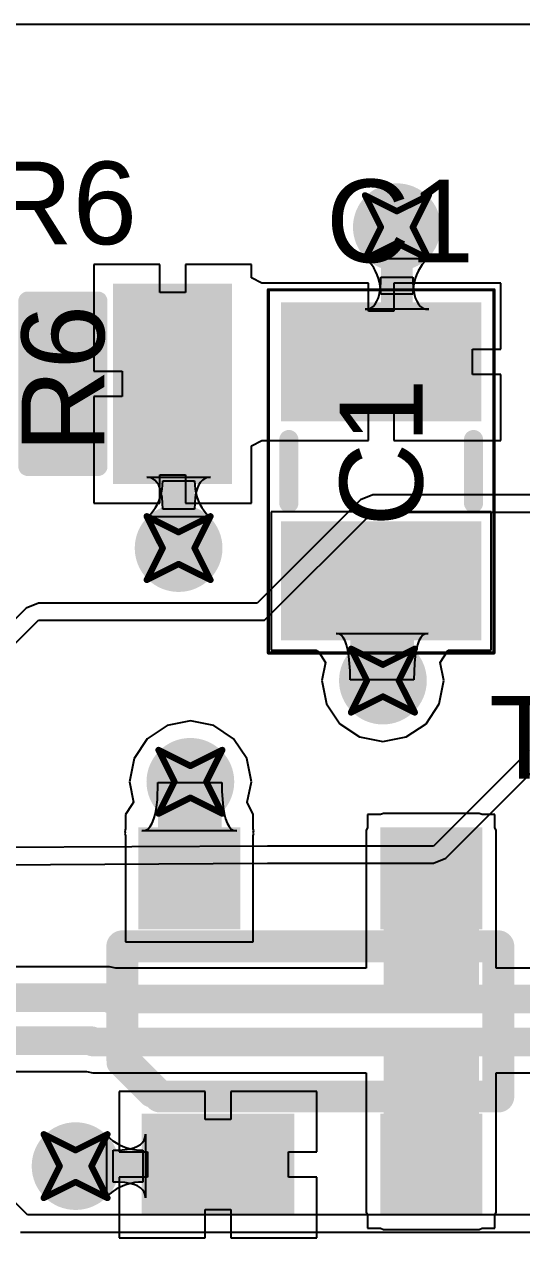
# Model space of a CAD drawing. Header units: inches. Extents: x 0.88 to 8.93, y 2.74 to 7.33.
# Drawn here: x 1.5336 to 1.6898, y 3.0219 to 3.4034 of the extents above; entities that cross this region are included whole.
import ezdxf

# ---------------------------------------------------------------- set-up
doc = ezdxf.new("R2010")
doc.units = ezdxf.units.IN
doc.header["$MEASUREMENT"] = 0
for name, color, linetype in [('Bottom Layer', 5, 'Continuous'), ('Drill Drawing', 1, 'Continuous'), ('Mechanical 12', 56, 'Continuous'), ('Mechanical 16', 56, 'Continuous'), ('Top Courtyard', 56, 'Continuous'), ('Top Layer', 1, 'Continuous'), ('Top Overlay', 2, 'Continuous'), ('Top Paste', 8, 'Continuous'), ('Top Solder', 216, 'Continuous'), ('Via Holes', 16, 'Continuous')]:
    doc.layers.add(name, color=color, linetype=linetype)
doc.styles.add('Arial', font='', dxfattribs={"height": 0.2})
doc.styles.get('Arial').set_extended_font_data('Arial')

# ---------------------------------------------------------------- blocks, each defined once
blk = doc.blocks.new('R0805_22')
at = {"layer": 'Top Layer'}
for points in [[(0.02953, 0.05118), (0.02953, 0.01772), (-0.02953, 0.01772), (-0.02953, 0.05118)], [(0.02953, -0.01772), (0.02953, -0.05118), (-0.02953, -0.05118), (-0.02953, -0.01772)]]:
    blk.add_hatch(color=1, dxfattribs=at).paths.add_polyline_path(points)
at = {"layer": 'Top Overlay'}
blk.add_hatch(color=2, dxfattribs=at).paths.add_polyline_path([(-0.026, -0.00895), (0.026, -0.00895), (0.026, 0.01005), (-0.026, 0.01005)])
at = {"layer": 'Top Paste'}
for points in [[(0.02953, 0.05118), (0.02953, 0.01772), (-0.02953, 0.01772), (-0.02953, 0.05118)], [(0.02953, -0.01772), (0.02953, -0.05118), (-0.02953, -0.05118), (-0.02953, -0.01772)]]:
    blk.add_hatch(color=8, dxfattribs=at).paths.add_polyline_path(points)
at = {"layer": 'Top Solder'}
for points in [[(0.0315, 0.05315), (0.0315, 0.01575), (-0.0315, 0.01575), (-0.0315, 0.05315)], [(0.0315, -0.01575), (0.0315, -0.05315), (-0.0315, -0.05315), (-0.0315, -0.01575)]]:
    blk.add_hatch(color=216, dxfattribs=at).paths.add_polyline_path(points)
at = {"layer": 'Top Overlay'}
for points in [[(0.026, 0.011, 0.006, 0.006, 0), (-0.026, 0.011, 0.006, 0.006, 0)], [(-0.026, 0.011, 0.006, 0.006, 0), (-0.026, -0.011, 0.006, 0.006, 0)], [(0.026, 0.011, 0.006, 0.006, 0), (0.026, -0.011, 0.006, 0.006, 0)], [(0.026, -0.011, 0.006, 0.006, 0), (-0.026, -0.011, 0.006, 0.006, 0)]]:
    blk.add_lwpolyline(points, format="xyseb", dxfattribs=at)
for points in [[(-0.0275, 0.011, 0.003, 0.003, 1), (-0.0245, 0.011, 0.003, 0.003, 1)], [(-0.0275, 0.011, 0.003, 0.003, 1), (-0.0245, 0.011, 0.003, 0.003, 1)], [(0.0245, 0.011, 0.003, 0.003, 1), (0.0275, 0.011, 0.003, 0.003, 1)], [(0.0245, 0.011, 0.003, 0.003, 1), (0.0275, 0.011, 0.003, 0.003, 1)], [(-0.0275, -0.011, 0.003, 0.003, 1), (-0.0245, -0.011, 0.003, 0.003, 1)], [(-0.0275, -0.011, 0.003, 0.003, 1), (-0.0245, -0.011, 0.003, 0.003, 1)], [(0.0245, -0.011, 0.003, 0.003, 1), (0.0275, -0.011, 0.003, 0.003, 1)], [(0.0245, -0.011, 0.003, 0.003, 1), (0.0275, -0.011, 0.003, 0.003, 1)]]:
    blk.add_lwpolyline(points, format="xyseb", close=True, dxfattribs=at)
at = {"layer": 'Mechanical 12', "style": 'Arial'}
blk.add_text('R6', height=0.026, dxfattribs=at).set_placement((-0.02166, -0.013))
blk = doc.blocks.new('SOT143_4_33')
at = {"layer": 'Top Layer'}
for points in [[(-0.06, 0.052), (-0.03, 0.052), (-0.03, 0.006), (-0.06, 0.006)], [(0.03, 0.053), (0.06, 0.053), (0.06, 0.023), (0.03, 0.023)], [(-0.06, -0.023), (-0.03, -0.023), (-0.03, -0.053), (-0.06, -0.053)], [(0.03, -0.023), (0.06, -0.023), (0.06, -0.053), (0.03, -0.053)]]:
    blk.add_hatch(color=1, dxfattribs=at).paths.add_polyline_path(points)
at = {"layer": 'Top Paste'}
for points in [[(-0.06, 0.052), (-0.03, 0.052), (-0.03, 0.006), (-0.06, 0.006)], [(0.03, 0.053), (0.06, 0.053), (0.06, 0.023), (0.03, 0.023)], [(-0.06, -0.023), (-0.03, -0.023), (-0.03, -0.053), (-0.06, -0.053)], [(0.03, -0.023), (0.06, -0.023), (0.06, -0.053), (0.03, -0.053)]]:
    blk.add_hatch(color=8, dxfattribs=at).paths.add_polyline_path(points)
at = {"layer": 'Top Solder'}
for points in [[(0.029, 0.054), (0.061, 0.054), (0.061, 0.022), (0.029, 0.022)], [(-0.061, 0.053), (-0.029, 0.053), (-0.029, 0.005), (-0.061, 0.005)], [(-0.061, -0.022), (-0.029, -0.022), (-0.029, -0.054), (-0.061, -0.054)], [(0.029, -0.022), (0.061, -0.022), (0.061, -0.054), (0.029, -0.054)]]:
    blk.add_hatch(color=216, dxfattribs=at).paths.add_polyline_path(points)
at = {"layer": 'Mechanical 16'}
for points in [[(-0.01181, 0.05906, 0.01, 0.01, 0), (-0.02362, 0.04724, 0.01, 0.01, 0)], [(-0.01181, 0.05906, 0.01, 0.01, 0), (0.02362, 0.05906, 0.01, 0.01, 0)], [(0.02362, 0.05906, 0.01, 0.01, 0), (0.02362, -0.05906, 0.01, 0.01, 0)], [(-0.02362, 0.04724, 0.01, 0.01, 0), (-0.02362, -0.05906, 0.01, 0.01, 0)], [(-0.02362, -0.05906, 0.01, 0.01, 0), (0.02362, -0.05906, 0.01, 0.01, 0)]]:
    blk.add_lwpolyline(points, format="xyseb", dxfattribs=at)
for points in [[(-0.01431, 0.05906, 0.005, 0.005, 1), (-0.00931, 0.05906, 0.005, 0.005, 1)], [(-0.01431, 0.05906, 0.005, 0.005, 1), (-0.00931, 0.05906, 0.005, 0.005, 1)], [(0.02112, 0.05906, 0.005, 0.005, 1), (0.02612, 0.05906, 0.005, 0.005, 1)], [(0.02112, 0.05906, 0.005, 0.005, 1), (0.02612, 0.05906, 0.005, 0.005, 1)], [(-0.02612, 0.04724, 0.005, 0.005, 1), (-0.02112, 0.04724, 0.005, 0.005, 1)], [(-0.02612, 0.04724, 0.005, 0.005, 1), (-0.02112, 0.04724, 0.005, 0.005, 1)], [(-0.02612, -0.05906, 0.005, 0.005, 1), (-0.02112, -0.05906, 0.005, 0.005, 1)], [(-0.02612, -0.05906, 0.005, 0.005, 1), (-0.02112, -0.05906, 0.005, 0.005, 1)], [(0.02112, -0.05906, 0.005, 0.005, 1), (0.02612, -0.05906, 0.005, 0.005, 1)], [(0.02112, -0.05906, 0.005, 0.005, 1), (0.02612, -0.05906, 0.005, 0.005, 1)]]:
    blk.add_lwpolyline(points, format="xyseb", close=True, dxfattribs=at)
at = {"layer": 'Top Overlay'}
for points in [[(-0.013, 0.06, 0.008, 0.008, 0), (-0.023, 0.05, 0.008, 0.008, 0)], [(-0.013, 0.06, 0.008, 0.008, 0), (0.023, 0.06, 0.008, 0.008, 0)], [(0.023, 0.06, 0.008, 0.008, 0), (0.023, -0.06, 0.008, 0.008, 0)], [(-0.023, 0.05, 0.008, 0.008, 0), (-0.023, -0.06, 0.008, 0.008, 0)], [(-0.023, -0.06, 0.008, 0.008, 0), (0.023, -0.06, 0.008, 0.008, 0)]]:
    blk.add_lwpolyline(points, format="xyseb", dxfattribs=at)
for points in [[(-0.015, 0.06, 0.004, 0.004, 1), (-0.011, 0.06, 0.004, 0.004, 1)], [(-0.015, 0.06, 0.004, 0.004, 1), (-0.011, 0.06, 0.004, 0.004, 1)], [(0.021, 0.06, 0.004, 0.004, 1), (0.025, 0.06, 0.004, 0.004, 1)], [(0.021, 0.06, 0.004, 0.004, 1), (0.025, 0.06, 0.004, 0.004, 1)], [(-0.025, 0.05, 0.004, 0.004, 1), (-0.021, 0.05, 0.004, 0.004, 1)], [(-0.025, 0.05, 0.004, 0.004, 1), (-0.021, 0.05, 0.004, 0.004, 1)], [(-0.025, -0.06, 0.004, 0.004, 1), (-0.021, -0.06, 0.004, 0.004, 1)], [(-0.025, -0.06, 0.004, 0.004, 1), (-0.021, -0.06, 0.004, 0.004, 1)], [(0.021, -0.06, 0.004, 0.004, 1), (0.025, -0.06, 0.004, 0.004, 1)], [(0.021, -0.06, 0.004, 0.004, 1), (0.025, -0.06, 0.004, 0.004, 1)]]:
    blk.add_lwpolyline(points, format="xyseb", close=True, dxfattribs=at)
blk = doc.blocks.new('C0805_36')
at = {"layer": 'Top Layer'}
for points in [[(0.02953, 0.05118), (0.02953, 0.01772), (-0.02953, 0.01772), (-0.02953, 0.05118)], [(0.02953, -0.01772), (0.02953, -0.05118), (-0.02953, -0.05118), (-0.02953, -0.01772)]]:
    blk.add_hatch(color=1, dxfattribs=at).paths.add_polyline_path(points)
at = {"layer": 'Top Paste'}
for points in [[(0.02953, 0.05118), (0.02953, 0.01772), (-0.02953, 0.01772), (-0.02953, 0.05118)], [(0.02953, -0.01772), (0.02953, -0.05118), (-0.02953, -0.05118), (-0.02953, -0.01772)]]:
    blk.add_hatch(color=8, dxfattribs=at).paths.add_polyline_path(points)
at = {"layer": 'Top Solder'}
for points in [[(0.0315, 0.05315), (0.0315, 0.01575), (-0.0315, 0.01575), (-0.0315, 0.05315)], [(0.0315, -0.01575), (0.0315, -0.05315), (-0.0315, -0.05315), (-0.0315, -0.01575)]]:
    blk.add_hatch(color=216, dxfattribs=at).paths.add_polyline_path(points)
at = {"layer": 'Top Courtyard'}
for points in [[(0.03543, 0.05709, 0.001, 0.001, 0), (-0.03543, 0.05709, 0.001, 0.001, 0)], [(-0.03543, 0.05709, 0.001, 0.001, 0), (-0.03543, -0.05709, 0.001, 0.001, 0)], [(0.03543, 0.05709, 0.001, 0.001, 0), (0.03543, -0.05709, 0.001, 0.001, 0)], [(0.03543, -0.05709, 0.001, 0.001, 0), (-0.03543, -0.05709, 0.001, 0.001, 0)]]:
    blk.add_lwpolyline(points, format="xyseb", dxfattribs=at)
for points in [[(-0.03568, 0.05709, 0.0005, 0.0005, 1), (-0.03518, 0.05709, 0.0005, 0.0005, 1)], [(-0.03568, 0.05709, 0.0005, 0.0005, 1), (-0.03518, 0.05709, 0.0005, 0.0005, 1)], [(0.03518, 0.05709, 0.0005, 0.0005, 1), (0.03568, 0.05709, 0.0005, 0.0005, 1)], [(0.03518, 0.05709, 0.0005, 0.0005, 1), (0.03568, 0.05709, 0.0005, 0.0005, 1)], [(-0.03568, -0.05709, 0.0005, 0.0005, 1), (-0.03518, -0.05709, 0.0005, 0.0005, 1)], [(-0.03568, -0.05709, 0.0005, 0.0005, 1), (-0.03518, -0.05709, 0.0005, 0.0005, 1)], [(0.03518, -0.05709, 0.0005, 0.0005, 1), (0.03568, -0.05709, 0.0005, 0.0005, 1)], [(0.03518, -0.05709, 0.0005, 0.0005, 1), (0.03568, -0.05709, 0.0005, 0.0005, 1)]]:
    blk.add_lwpolyline(points, format="xyseb", close=True, dxfattribs=at)
at = {"layer": 'Top Overlay'}
for points in [[(-0.029, 0.01, 0.006, 0.006, 0), (-0.029, -0.01, 0.006, 0.006, 0)], [(0.029, -0.01, 0.006, 0.006, 0), (0.029, 0.01, 0.006, 0.006, 0)]]:
    blk.add_lwpolyline(points, format="xyseb", dxfattribs=at)
for points in [[(-0.0305, 0.01, 0.003, 0.003, 1), (-0.0275, 0.01, 0.003, 0.003, 1)], [(0.0275, 0.01, 0.003, 0.003, 1), (0.0305, 0.01, 0.003, 0.003, 1)], [(-0.0305, -0.01, 0.003, 0.003, 1), (-0.0275, -0.01, 0.003, 0.003, 1)], [(0.0275, -0.01, 0.003, 0.003, 1), (0.0305, -0.01, 0.003, 0.003, 1)]]:
    blk.add_lwpolyline(points, format="xyseb", close=True, dxfattribs=at)
at = {"layer": 'Mechanical 12', "style": 'Arial'}
blk.add_text('C1', height=0.026, rotation=-90, dxfattribs=at).set_placement((-0.013, 0.01733))

msp = doc.modelspace()

# ---------------------------------------------------------------- hatches: boundary and pattern name
at = {"layer": 'Bottom Layer'}
h = msp.add_hatch(color=5, dxfattribs=at)
edge = h.paths.add_edge_path()
edge.add_arc((1.65059, 3.33957), 0.01378, 0, 360)
h = msp.add_hatch(color=5, dxfattribs=at)
edge = h.paths.add_edge_path()
edge.add_arc((1.58205, 3.23867), 0.01378, 0, 360)
h = msp.add_hatch(color=5, dxfattribs=at)
edge = h.paths.add_edge_path()
edge.add_arc((1.64621, 3.19701), 0.01378, 0, 360)
h = msp.add_hatch(color=5, dxfattribs=at)
edge = h.paths.add_edge_path()
edge.add_arc((1.58574, 3.1652), 0.01378, 0, 360)
h = msp.add_hatch(color=5, dxfattribs=at)
edge = h.paths.add_edge_path()
edge.add_arc((1.54969, 3.04438), 0.01378, 0, 360)
at = {"layer": 'Top Layer'}
h = msp.add_hatch(color=1, dxfattribs=at)
edge = h.paths.add_edge_path()
edge.add_arc((1.65059, 3.33957), 0.01378, 0, 360)
h = msp.add_hatch(color=1, dxfattribs=at)
edge = h.paths.add_edge_path()
edge.add_arc((1.58205, 3.23867), 0.01378, 0, 360)
h = msp.add_hatch(color=1, dxfattribs=at)
edge = h.paths.add_edge_path()
edge.add_arc((1.64621, 3.19701), 0.01378, 0, 360)
h = msp.add_hatch(color=1, dxfattribs=at)
edge = h.paths.add_edge_path()
edge.add_arc((1.58574, 3.1652), 0.01378, 0, 360)
for points in [[(1.67641, 3.14987), (1.64641, 3.14987), (1.64641, 3.09406), (1.67641, 3.09406)], [(1.64641, 3.02987), (1.67641, 3.02987), (1.67641, 3.08641), (1.64641, 3.08641)]]:
    msp.add_hatch(color=1, dxfattribs=at).paths.add_polyline_path(points)
h = msp.add_hatch(color=1, dxfattribs=at)
edge = h.paths.add_edge_path()
edge.add_arc((1.54969, 3.04438), 0.01378, 0, 360)
at = {"layer": 'Via Holes'}
h = msp.add_hatch(color=7, dxfattribs=at)
edge = h.paths.add_edge_path()
edge.add_arc((1.65059, 3.33957), 0.00787, 0, 360)
h = msp.add_hatch(color=7, dxfattribs=at)
edge = h.paths.add_edge_path()
edge.add_arc((1.58205, 3.23867), 0.00787, 0, 360)
h = msp.add_hatch(color=7, dxfattribs=at)
edge = h.paths.add_edge_path()
edge.add_arc((1.64621, 3.19701), 0.00787, 0, 360)
h = msp.add_hatch(color=7, dxfattribs=at)
edge = h.paths.add_edge_path()
edge.add_arc((1.58574, 3.1652), 0.00787, 0, 360)
h = msp.add_hatch(color=7, dxfattribs=at)
edge = h.paths.add_edge_path()
edge.add_arc((1.54969, 3.04438), 0.00787, 0, 360)

# ---------------------------------------------------------------- linework, layer by layer
at = {"layer": 'Bottom Layer'}
for p, q in [((1.09445, 3.40336), (2.402, 3.40336)), ((1.643, 3.25541), (1.63917, 3.25383)), ((2.05477, 3.25541), (1.643, 3.25541)), ((1.643, 3.25541), (1.643, 3.25541)), ((1.63917, 3.25383), (1.60676, 3.22141)), ((1.63917, 3.25383), (1.63917, 3.25383)), ((1.609, 3.216), (1.643, 3.25)), ((1.643, 3.25), (2.06786, 3.25)), ((1.53417, 3.21983), (1.48276, 3.16841)), ((1.538, 3.22141), (1.53417, 3.21983)), ((1.53417, 3.21983), (1.53417, 3.21983)), ((1.60676, 3.22141), (1.538, 3.22141)), ((1.485, 3.163), (1.538, 3.216)), ((1.538, 3.216), (1.609, 3.216)), ((1.6921, 3.175), (1.6621, 3.145)), ((1.66592, 3.14117), (1.69434, 3.16959)), ((1.61, 3.145), (1.51056, 3.14444)), ((1.6621, 3.145), (1.61, 3.145)), ((1.6621, 3.13959), (1.66592, 3.14117)), ((1.66592, 3.14117), (1.66592, 3.14117)), ((1.51282, 3.13904), (1.61001, 3.13959)), ((1.61001, 3.13959), (1.6621, 3.13959)), ((1.6621, 3.13959), (1.6621, 3.13959)), ((1.53458, 3.02907), (1.50883, 3.05483)), ((1.90342, 3.02907), (1.53458, 3.02907)), ((1.53234, 3.02366), (1.90566, 3.02366))]:
    msp.add_line(p, q, dxfattribs=at)
at = {"layer": 'Drill Drawing'}
for points in [[(1.64059, 3.34957, 0.002, 0.002, 0), (1.65059, 3.34457, 0.002, 0.002, 0)], [(1.64059, 3.34957, 0.002, 0.002, 0), (1.64559, 3.33957, 0.002, 0.002, 0)], [(1.65059, 3.34457, 0.002, 0.002, 0), (1.66059, 3.34957, 0.002, 0.002, 0)], [(1.65559, 3.33957, 0.002, 0.002, 0), (1.66059, 3.34957, 0.002, 0.002, 0)], [(1.64059, 3.32957, 0.002, 0.002, 0), (1.64559, 3.33957, 0.002, 0.002, 0)], [(1.65559, 3.33957, 0.002, 0.002, 0), (1.66059, 3.32957, 0.002, 0.002, 0)], [(1.64059, 3.32957, 0.002, 0.002, 0), (1.65059, 3.33457, 0.002, 0.002, 0)], [(1.65059, 3.33457, 0.002, 0.002, 0), (1.66059, 3.32957, 0.002, 0.002, 0)], [(1.57205, 3.24867, 0.002, 0.002, 0), (1.58205, 3.24367, 0.002, 0.002, 0)], [(1.57205, 3.24867, 0.002, 0.002, 0), (1.57705, 3.23867, 0.002, 0.002, 0)], [(1.58205, 3.24367, 0.002, 0.002, 0), (1.59205, 3.24867, 0.002, 0.002, 0)], [(1.58705, 3.23867, 0.002, 0.002, 0), (1.59205, 3.24867, 0.002, 0.002, 0)], [(1.57205, 3.22867, 0.002, 0.002, 0), (1.57705, 3.23867, 0.002, 0.002, 0)], [(1.58705, 3.23867, 0.002, 0.002, 0), (1.59205, 3.22867, 0.002, 0.002, 0)], [(1.57205, 3.22867, 0.002, 0.002, 0), (1.58205, 3.23367, 0.002, 0.002, 0)], [(1.58205, 3.23367, 0.002, 0.002, 0), (1.59205, 3.22867, 0.002, 0.002, 0)], [(1.63621, 3.20701, 0.002, 0.002, 0), (1.64621, 3.20201, 0.002, 0.002, 0)], [(1.63621, 3.20701, 0.002, 0.002, 0), (1.64121, 3.19701, 0.002, 0.002, 0)], [(1.64621, 3.20201, 0.002, 0.002, 0), (1.65621, 3.20701, 0.002, 0.002, 0)], [(1.65121, 3.19701, 0.002, 0.002, 0), (1.65621, 3.20701, 0.002, 0.002, 0)], [(1.63621, 3.18701, 0.002, 0.002, 0), (1.64121, 3.19701, 0.002, 0.002, 0)], [(1.65121, 3.19701, 0.002, 0.002, 0), (1.65621, 3.18701, 0.002, 0.002, 0)], [(1.63621, 3.18701, 0.002, 0.002, 0), (1.64621, 3.19201, 0.002, 0.002, 0)], [(1.64621, 3.19201, 0.002, 0.002, 0), (1.65621, 3.18701, 0.002, 0.002, 0)], [(1.57574, 3.1752, 0.002, 0.002, 0), (1.58574, 3.1702, 0.002, 0.002, 0)], [(1.57574, 3.1752, 0.002, 0.002, 0), (1.58074, 3.1652, 0.002, 0.002, 0)], [(1.58574, 3.1702, 0.002, 0.002, 0), (1.59574, 3.1752, 0.002, 0.002, 0)], [(1.59074, 3.1652, 0.002, 0.002, 0), (1.59574, 3.1752, 0.002, 0.002, 0)], [(1.57574, 3.1552, 0.002, 0.002, 0), (1.58074, 3.1652, 0.002, 0.002, 0)], [(1.59074, 3.1652, 0.002, 0.002, 0), (1.59574, 3.1552, 0.002, 0.002, 0)], [(1.57574, 3.1552, 0.002, 0.002, 0), (1.58574, 3.1602, 0.002, 0.002, 0)], [(1.58574, 3.1602, 0.002, 0.002, 0), (1.59574, 3.1552, 0.002, 0.002, 0)], [(1.53969, 3.05438, 0.002, 0.002, 0), (1.54969, 3.04938, 0.002, 0.002, 0)], [(1.53969, 3.05438, 0.002, 0.002, 0), (1.54469, 3.04438, 0.002, 0.002, 0)], [(1.54969, 3.04938, 0.002, 0.002, 0), (1.55969, 3.05438, 0.002, 0.002, 0)], [(1.55469, 3.04438, 0.002, 0.002, 0), (1.55969, 3.05438, 0.002, 0.002, 0)], [(1.53969, 3.03438, 0.002, 0.002, 0), (1.54469, 3.04438, 0.002, 0.002, 0)], [(1.55469, 3.04438, 0.002, 0.002, 0), (1.55969, 3.03438, 0.002, 0.002, 0)], [(1.53969, 3.03438, 0.002, 0.002, 0), (1.54969, 3.03938, 0.002, 0.002, 0)], [(1.54969, 3.03938, 0.002, 0.002, 0), (1.55969, 3.03438, 0.002, 0.002, 0)]]:
    msp.add_lwpolyline(points, format="xyseb", dxfattribs=at)
for points in [[(1.64009, 3.34957, 0.001, 0.001, 1), (1.64109, 3.34957, 0.001, 0.001, 1)], [(1.64009, 3.34957, 0.001, 0.001, 1), (1.64109, 3.34957, 0.001, 0.001, 1)], [(1.66009, 3.34957, 0.001, 0.001, 1), (1.66109, 3.34957, 0.001, 0.001, 1)], [(1.66009, 3.34957, 0.001, 0.001, 1), (1.66109, 3.34957, 0.001, 0.001, 1)], [(1.65009, 3.34457, 0.001, 0.001, 1), (1.65109, 3.34457, 0.001, 0.001, 1)], [(1.65009, 3.34457, 0.001, 0.001, 1), (1.65109, 3.34457, 0.001, 0.001, 1)], [(1.64509, 3.33957, 0.001, 0.001, 1), (1.64609, 3.33957, 0.001, 0.001, 1)], [(1.64509, 3.33957, 0.001, 0.001, 1), (1.64609, 3.33957, 0.001, 0.001, 1)], [(1.65509, 3.33957, 0.001, 0.001, 1), (1.65609, 3.33957, 0.001, 0.001, 1)], [(1.65509, 3.33957, 0.001, 0.001, 1), (1.65609, 3.33957, 0.001, 0.001, 1)], [(1.65009, 3.33457, 0.001, 0.001, 1), (1.65109, 3.33457, 0.001, 0.001, 1)], [(1.65009, 3.33457, 0.001, 0.001, 1), (1.65109, 3.33457, 0.001, 0.001, 1)], [(1.64009, 3.32957, 0.001, 0.001, 1), (1.64109, 3.32957, 0.001, 0.001, 1)], [(1.64009, 3.32957, 0.001, 0.001, 1), (1.64109, 3.32957, 0.001, 0.001, 1)], [(1.66009, 3.32957, 0.001, 0.001, 1), (1.66109, 3.32957, 0.001, 0.001, 1)], [(1.66009, 3.32957, 0.001, 0.001, 1), (1.66109, 3.32957, 0.001, 0.001, 1)], [(1.57155, 3.24867, 0.001, 0.001, 1), (1.57255, 3.24867, 0.001, 0.001, 1)], [(1.57155, 3.24867, 0.001, 0.001, 1), (1.57255, 3.24867, 0.001, 0.001, 1)], [(1.59155, 3.24867, 0.001, 0.001, 1), (1.59255, 3.24867, 0.001, 0.001, 1)], [(1.59155, 3.24867, 0.001, 0.001, 1), (1.59255, 3.24867, 0.001, 0.001, 1)], [(1.58155, 3.24367, 0.001, 0.001, 1), (1.58255, 3.24367, 0.001, 0.001, 1)], [(1.58155, 3.24367, 0.001, 0.001, 1), (1.58255, 3.24367, 0.001, 0.001, 1)], [(1.57655, 3.23867, 0.001, 0.001, 1), (1.57755, 3.23867, 0.001, 0.001, 1)], [(1.57655, 3.23867, 0.001, 0.001, 1), (1.57755, 3.23867, 0.001, 0.001, 1)], [(1.58655, 3.23867, 0.001, 0.001, 1), (1.58755, 3.23867, 0.001, 0.001, 1)], [(1.58655, 3.23867, 0.001, 0.001, 1), (1.58755, 3.23867, 0.001, 0.001, 1)], [(1.58155, 3.23367, 0.001, 0.001, 1), (1.58255, 3.23367, 0.001, 0.001, 1)], [(1.58155, 3.23367, 0.001, 0.001, 1), (1.58255, 3.23367, 0.001, 0.001, 1)], [(1.57155, 3.22867, 0.001, 0.001, 1), (1.57255, 3.22867, 0.001, 0.001, 1)], [(1.57155, 3.22867, 0.001, 0.001, 1), (1.57255, 3.22867, 0.001, 0.001, 1)], [(1.59155, 3.22867, 0.001, 0.001, 1), (1.59255, 3.22867, 0.001, 0.001, 1)], [(1.59155, 3.22867, 0.001, 0.001, 1), (1.59255, 3.22867, 0.001, 0.001, 1)], [(1.63571, 3.20701, 0.001, 0.001, 1), (1.63671, 3.20701, 0.001, 0.001, 1)], [(1.63571, 3.20701, 0.001, 0.001, 1), (1.63671, 3.20701, 0.001, 0.001, 1)], [(1.65571, 3.20701, 0.001, 0.001, 1), (1.65671, 3.20701, 0.001, 0.001, 1)], [(1.65571, 3.20701, 0.001, 0.001, 1), (1.65671, 3.20701, 0.001, 0.001, 1)], [(1.64571, 3.20201, 0.001, 0.001, 1), (1.64671, 3.20201, 0.001, 0.001, 1)], [(1.64571, 3.20201, 0.001, 0.001, 1), (1.64671, 3.20201, 0.001, 0.001, 1)], [(1.64071, 3.19701, 0.001, 0.001, 1), (1.64171, 3.19701, 0.001, 0.001, 1)], [(1.64071, 3.19701, 0.001, 0.001, 1), (1.64171, 3.19701, 0.001, 0.001, 1)], [(1.65071, 3.19701, 0.001, 0.001, 1), (1.65171, 3.19701, 0.001, 0.001, 1)], [(1.65071, 3.19701, 0.001, 0.001, 1), (1.65171, 3.19701, 0.001, 0.001, 1)], [(1.64571, 3.19201, 0.001, 0.001, 1), (1.64671, 3.19201, 0.001, 0.001, 1)], [(1.64571, 3.19201, 0.001, 0.001, 1), (1.64671, 3.19201, 0.001, 0.001, 1)], [(1.63571, 3.18701, 0.001, 0.001, 1), (1.63671, 3.18701, 0.001, 0.001, 1)], [(1.63571, 3.18701, 0.001, 0.001, 1), (1.63671, 3.18701, 0.001, 0.001, 1)], [(1.65571, 3.18701, 0.001, 0.001, 1), (1.65671, 3.18701, 0.001, 0.001, 1)], [(1.65571, 3.18701, 0.001, 0.001, 1), (1.65671, 3.18701, 0.001, 0.001, 1)], [(1.57524, 3.1752, 0.001, 0.001, 1), (1.57624, 3.1752, 0.001, 0.001, 1)], [(1.57524, 3.1752, 0.001, 0.001, 1), (1.57624, 3.1752, 0.001, 0.001, 1)], [(1.59524, 3.1752, 0.001, 0.001, 1), (1.59624, 3.1752, 0.001, 0.001, 1)], [(1.59524, 3.1752, 0.001, 0.001, 1), (1.59624, 3.1752, 0.001, 0.001, 1)], [(1.58524, 3.1702, 0.001, 0.001, 1), (1.58624, 3.1702, 0.001, 0.001, 1)], [(1.58524, 3.1702, 0.001, 0.001, 1), (1.58624, 3.1702, 0.001, 0.001, 1)], [(1.58024, 3.1652, 0.001, 0.001, 1), (1.58124, 3.1652, 0.001, 0.001, 1)], [(1.58024, 3.1652, 0.001, 0.001, 1), (1.58124, 3.1652, 0.001, 0.001, 1)], [(1.59024, 3.1652, 0.001, 0.001, 1), (1.59124, 3.1652, 0.001, 0.001, 1)], [(1.59024, 3.1652, 0.001, 0.001, 1), (1.59124, 3.1652, 0.001, 0.001, 1)], [(1.58524, 3.1602, 0.001, 0.001, 1), (1.58624, 3.1602, 0.001, 0.001, 1)], [(1.58524, 3.1602, 0.001, 0.001, 1), (1.58624, 3.1602, 0.001, 0.001, 1)], [(1.57524, 3.1552, 0.001, 0.001, 1), (1.57624, 3.1552, 0.001, 0.001, 1)], [(1.57524, 3.1552, 0.001, 0.001, 1), (1.57624, 3.1552, 0.001, 0.001, 1)], [(1.59524, 3.1552, 0.001, 0.001, 1), (1.59624, 3.1552, 0.001, 0.001, 1)], [(1.59524, 3.1552, 0.001, 0.001, 1), (1.59624, 3.1552, 0.001, 0.001, 1)], [(1.53919, 3.05438, 0.001, 0.001, 1), (1.54019, 3.05438, 0.001, 0.001, 1)], [(1.53919, 3.05438, 0.001, 0.001, 1), (1.54019, 3.05438, 0.001, 0.001, 1)], [(1.55919, 3.05438, 0.001, 0.001, 1), (1.56019, 3.05438, 0.001, 0.001, 1)], [(1.55919, 3.05438, 0.001, 0.001, 1), (1.56019, 3.05438, 0.001, 0.001, 1)], [(1.54919, 3.04938, 0.001, 0.001, 1), (1.55019, 3.04938, 0.001, 0.001, 1)], [(1.54919, 3.04938, 0.001, 0.001, 1), (1.55019, 3.04938, 0.001, 0.001, 1)], [(1.54419, 3.04438, 0.001, 0.001, 1), (1.54519, 3.04438, 0.001, 0.001, 1)], [(1.54419, 3.04438, 0.001, 0.001, 1), (1.54519, 3.04438, 0.001, 0.001, 1)], [(1.55419, 3.04438, 0.001, 0.001, 1), (1.55519, 3.04438, 0.001, 0.001, 1)], [(1.55419, 3.04438, 0.001, 0.001, 1), (1.55519, 3.04438, 0.001, 0.001, 1)], [(1.54919, 3.03938, 0.001, 0.001, 1), (1.55019, 3.03938, 0.001, 0.001, 1)], [(1.54919, 3.03938, 0.001, 0.001, 1), (1.55019, 3.03938, 0.001, 0.001, 1)], [(1.53919, 3.03438, 0.001, 0.001, 1), (1.54019, 3.03438, 0.001, 0.001, 1)], [(1.53919, 3.03438, 0.001, 0.001, 1), (1.54019, 3.03438, 0.001, 0.001, 1)], [(1.55919, 3.03438, 0.001, 0.001, 1), (1.56019, 3.03438, 0.001, 0.001, 1)], [(1.55919, 3.03438, 0.001, 0.001, 1), (1.56019, 3.03438, 0.001, 0.001, 1)]]:
    msp.add_lwpolyline(points, format="xyseb", close=True, dxfattribs=at)
at = {"layer": 'Top Layer'}
for p, q in [((1.09445, 3.40336), (3.28391, 3.40336)), ((1.57616, 3.32787), (1.55542, 3.32787)), ((1.55542, 3.32787), (1.55542, 3.29434)), ((1.57616, 3.31901), (1.57616, 3.32787)), ((1.60489, 3.32787), (1.58416, 3.32787)), ((1.58416, 3.32787), (1.58416, 3.31901)), ((1.60489, 3.32362), (1.60489, 3.32787)), ((1.64183, 3.32879), (1.64094, 3.32973)), ((1.64094, 3.32973), (1.66024, 3.32973)), ((1.64262, 3.32782), (1.64183, 3.32879)), ((1.64331, 3.3268), (1.64262, 3.32782)), ((1.64392, 3.32574), (1.64331, 3.3268)), ((1.65787, 3.3268), (1.65726, 3.32574)), ((1.65856, 3.32782), (1.65787, 3.3268)), ((1.65935, 3.32879), (1.65856, 3.32782)), ((1.66024, 3.32973), (1.65935, 3.32879)), ((1.60814, 3.32198), (1.60489, 3.32362)), ((1.64443, 3.32463), (1.64392, 3.32574)), ((1.64485, 3.32348), (1.64443, 3.32463)), ((1.64517, 3.32229), (1.64485, 3.32348)), ((1.64554, 3.32193), (1.64559, 3.32386)), ((1.64559, 3.32386), (1.65559, 3.32386)), ((1.65559, 3.32386), (1.65564, 3.32193)), ((1.65633, 3.32348), (1.65601, 3.32229)), ((1.65675, 3.32463), (1.65633, 3.32348)), ((1.65726, 3.32574), (1.65675, 3.32463)), ((1.58416, 3.31901), (1.57616, 3.31901)), ((1.60882, 3.32198), (1.60814, 3.32198)), ((1.64167, 3.32198), (1.60882, 3.32198)), ((1.64167, 3.31312), (1.64167, 3.32198)), ((1.64514, 3.3187), (1.64539, 3.32021)), ((1.6454, 3.32106), (1.64517, 3.32229)), ((1.64539, 3.32021), (1.64554, 3.32193)), ((1.64554, 3.31978), (1.6454, 3.32106)), ((1.64559, 3.31846), (1.64554, 3.31978)), ((1.6832, 3.32198), (1.64967, 3.32198)), ((1.64967, 3.32198), (1.64967, 3.31312)), ((1.65564, 3.31978), (1.65559, 3.31846)), ((1.65564, 3.32193), (1.65579, 3.32021)), ((1.65578, 3.32106), (1.65564, 3.31978)), ((1.65601, 3.32229), (1.65578, 3.32106)), ((1.65579, 3.32021), (1.65604, 3.3187)), ((1.6832, 3.30124), (1.6832, 3.32198)), ((1.64314, 3.31465), (1.64379, 3.31536)), ((1.64379, 3.31536), (1.64434, 3.31627)), ((1.64434, 3.31627), (1.64479, 3.31738)), ((1.64479, 3.31738), (1.64514, 3.3187)), ((1.65559, 3.31846), (1.64559, 3.31846)), ((1.65604, 3.3187), (1.65639, 3.31738)), ((1.65639, 3.31738), (1.65684, 3.31627)), ((1.65684, 3.31627), (1.65739, 3.31536)), ((1.65739, 3.31536), (1.65804, 3.31465)), ((1.64059, 3.31374), (1.64154, 3.31384)), ((1.66059, 3.31374), (1.64059, 3.31374)), ((1.64154, 3.31384), (1.64239, 3.31414)), ((1.64967, 3.31312), (1.64167, 3.31312)), ((1.64239, 3.31414), (1.64314, 3.31465)), ((1.65804, 3.31465), (1.65879, 3.31414)), ((1.65879, 3.31414), (1.65964, 3.31384)), ((1.65964, 3.31384), (1.66059, 3.31374)), ((1.67434, 3.29324), (1.67434, 3.30124)), ((1.67434, 3.30124), (1.6832, 3.30124)), ((1.55542, 3.29434), (1.56428, 3.29434)), ((1.56428, 3.29434), (1.56428, 3.28634)), ((1.6832, 3.29324), (1.67434, 3.29324)), ((1.6832, 3.27251), (1.6832, 3.29324)), ((1.56428, 3.28634), (1.55542, 3.28634)), ((1.55542, 3.28634), (1.55542, 3.25281)), ((1.64167, 3.27251), (1.64167, 3.28137)), ((1.64167, 3.28137), (1.64967, 3.28137)), ((1.64967, 3.28137), (1.64967, 3.27251)), ((1.60489, 3.27086), (1.60814, 3.27251)), ((1.60489, 3.25281), (1.60489, 3.27086)), ((1.60814, 3.27251), (1.60882, 3.27251)), ((1.60882, 3.27251), (1.64167, 3.27251)), ((1.64967, 3.27251), (1.6832, 3.27251)), ((1.573, 3.26083), (1.57205, 3.26093)), ((1.57205, 3.26093), (1.59205, 3.26093)), ((1.57385, 3.26053), (1.573, 3.26083)), ((1.5746, 3.26003), (1.57385, 3.26053)), ((1.57525, 3.25933), (1.5746, 3.26003)), ((1.5758, 3.25843), (1.57525, 3.25933)), ((1.57625, 3.25733), (1.5758, 3.25843)), ((1.57616, 3.25281), (1.57616, 3.26167)), ((1.57616, 3.26167), (1.58416, 3.26167)), ((1.57687, 3.25717), (1.57701, 3.25845)), ((1.57701, 3.25845), (1.57705, 3.25977)), ((1.57705, 3.25977), (1.58705, 3.25977)), ((1.58416, 3.26167), (1.58416, 3.25281)), ((1.58705, 3.25977), (1.5871, 3.25845)), ((1.5871, 3.25845), (1.58724, 3.25717)), ((1.5883, 3.25843), (1.58785, 3.25733)), ((1.58885, 3.25933), (1.5883, 3.25843)), ((1.5895, 3.26003), (1.58885, 3.25933)), ((1.59025, 3.26053), (1.5895, 3.26003)), ((1.5911, 3.26083), (1.59025, 3.26053)), ((1.59205, 3.26093), (1.5911, 3.26083)), ((1.57589, 3.2536), (1.57631, 3.25475)), ((1.5766, 3.25603), (1.57625, 3.25733)), ((1.57631, 3.25475), (1.57663, 3.25594)), ((1.57685, 3.25453), (1.5766, 3.25603)), ((1.57663, 3.25594), (1.57687, 3.25717)), ((1.577, 3.25283), (1.57685, 3.25453)), ((1.58725, 3.25453), (1.5871, 3.25283)), ((1.58724, 3.25717), (1.58747, 3.25594)), ((1.5875, 3.25603), (1.58725, 3.25453)), ((1.58747, 3.25594), (1.5878, 3.25475)), ((1.58785, 3.25733), (1.5875, 3.25603)), ((1.5878, 3.25475), (1.58821, 3.2536)), ((1.55542, 3.25281), (1.57616, 3.25281)), ((1.57329, 3.24944), (1.57408, 3.25041)), ((1.57408, 3.25041), (1.57478, 3.25143)), ((1.57478, 3.25143), (1.57538, 3.25249)), ((1.57538, 3.25249), (1.57589, 3.2536)), ((1.57705, 3.25093), (1.577, 3.25283)), ((1.58705, 3.25093), (1.57705, 3.25093)), ((1.58416, 3.25281), (1.60489, 3.25281)), ((1.5871, 3.25283), (1.58705, 3.25093)), ((1.58821, 3.2536), (1.58872, 3.25249)), ((1.58872, 3.25249), (1.58933, 3.25143)), ((1.58933, 3.25143), (1.59003, 3.25041)), ((1.59003, 3.25041), (1.59081, 3.24944)), ((1.57241, 3.24851), (1.57329, 3.24944)), ((1.5917, 3.24851), (1.57241, 3.24851)), ((1.59081, 3.24944), (1.5917, 3.24851)), ((1.6802, 3.25008), (1.61114, 3.25008)), ((1.61114, 3.25008), (1.61114, 3.20661)), ((1.6802, 3.20661), (1.6802, 3.25008)), ((1.63233, 3.21171), (1.63148, 3.21185)), ((1.63148, 3.21185), (1.66039, 3.21185)), ((1.63309, 3.21127), (1.63233, 3.21171)), ((1.63376, 3.21054), (1.63309, 3.21127)), ((1.63433, 3.20952), (1.63376, 3.21054)), ((1.63482, 3.20821), (1.63433, 3.20952)), ((1.65754, 3.20952), (1.65705, 3.20821)), ((1.65812, 3.21054), (1.65754, 3.20952)), ((1.65879, 3.21127), (1.65812, 3.21054)), ((1.65955, 3.21171), (1.65879, 3.21127)), ((1.66039, 3.21185), (1.65955, 3.21171)), ((1.61114, 3.20661), (1.6253, 3.20661)), ((1.6253, 3.20661), (1.62596, 3.20615)), ((1.62596, 3.20615), (1.62819, 3.20268)), ((1.63523, 3.20661), (1.63482, 3.20821)), ((1.63554, 3.20471), (1.63523, 3.20661)), ((1.63589, 3.20005), (1.63554, 3.20471)), ((1.65634, 3.20471), (1.65612, 3.20253)), ((1.65665, 3.20661), (1.65634, 3.20471)), ((1.65705, 3.20821), (1.65665, 3.20661)), ((1.66423, 3.20268), (1.66675, 3.20661)), ((1.66675, 3.20661), (1.6802, 3.20661)), ((1.62819, 3.20268), (1.62706, 3.19701)), ((1.65612, 3.20253), (1.65594, 3.19728)), ((1.66535, 3.19701), (1.66423, 3.20268)), ((1.62706, 3.19701), (1.62852, 3.18968)), ((1.63594, 3.19728), (1.63589, 3.20005)), ((1.65594, 3.19728), (1.63594, 3.19728)), ((1.6639, 3.18968), (1.66535, 3.19701)), ((1.62852, 3.18968), (1.63267, 3.18347)), ((1.65975, 3.18347), (1.6639, 3.18968)), ((1.57841, 3.18289), (1.5722, 3.17874)), ((1.58574, 3.18435), (1.57841, 3.18289)), ((1.59307, 3.18289), (1.58574, 3.18435)), ((1.59928, 3.17874), (1.59307, 3.18289)), ((1.63267, 3.18347), (1.63888, 3.17932)), ((1.65353, 3.17932), (1.65975, 3.18347)), ((1.5722, 3.17874), (1.56805, 3.17253)), ((1.60343, 3.17253), (1.59928, 3.17874)), ((1.63888, 3.17932), (1.64621, 3.17786)), ((1.64621, 3.17786), (1.65353, 3.17932)), ((1.56805, 3.17253), (1.56659, 3.1652)), ((1.60489, 3.1652), (1.60343, 3.17253)), ((1.56659, 3.1652), (1.56786, 3.1588)), ((1.57537, 3.15953), (1.57557, 3.16503)), ((1.57557, 3.16503), (1.59557, 3.16503)), ((1.59557, 3.16503), (1.59562, 3.16213)), ((1.60361, 3.1588), (1.60489, 3.1652)), ((1.56786, 3.1588), (1.5674, 3.15798)), ((1.57512, 3.15724), (1.57537, 3.15953)), ((1.59562, 3.16213), (1.596, 3.15724)), ((1.60541, 3.15487), (1.60361, 3.1588)), ((1.5674, 3.15798), (1.56541, 3.15487)), ((1.57431, 3.15357), (1.57476, 3.15525)), ((1.57476, 3.15525), (1.57512, 3.15724)), ((1.596, 3.15724), (1.59633, 3.15525)), ((1.59633, 3.15525), (1.59675, 3.15357)), ((1.64641, 3.15528), (1.64541, 3.15487)), ((1.67641, 3.15528), (1.64641, 3.15528)), ((1.6774, 3.15487), (1.67641, 3.15528)), ((1.56541, 3.15487), (1.56541, 3.15487)), ((1.56541, 3.15487), (1.56541, 3.15487)), ((1.56541, 3.15487), (1.56541, 3.15045)), ((1.57234, 3.15036), (1.5731, 3.15112)), ((1.5731, 3.15112), (1.57376, 3.15219)), ((1.57376, 3.15219), (1.57431, 3.15357)), ((1.59675, 3.15357), (1.59727, 3.15219)), ((1.59727, 3.15219), (1.59788, 3.15112)), ((1.59788, 3.15112), (1.59859, 3.15036)), ((1.60541, 3.15045), (1.60541, 3.15487)), ((1.60541, 3.15487), (1.60541, 3.15487)), ((1.64541, 3.15487), (1.64141, 3.15487)), ((1.64141, 3.15487), (1.64141, 3.15086)), ((1.68141, 3.15487), (1.6774, 3.15487)), ((1.68141, 3.15086), (1.68141, 3.15487)), ((1.56541, 3.15045), (1.56511, 3.14975)), ((1.56511, 3.14975), (1.56529, 3.14933)), ((1.56529, 3.14933), (1.56518, 3.14889)), ((1.56518, 3.14889), (1.56541, 3.14853)), ((1.56541, 3.14853), (1.56541, 3.11487)), ((1.57053, 3.14975), (1.57148, 3.1499)), ((1.60029, 3.14975), (1.57053, 3.14975)), ((1.57148, 3.1499), (1.57234, 3.15036)), ((1.59859, 3.15036), (1.59939, 3.1499)), ((1.59939, 3.1499), (1.60029, 3.14975)), ((1.6057, 3.14975), (1.60541, 3.15045)), ((1.60541, 3.14849), (1.60562, 3.14884)), ((1.60541, 3.11487), (1.60541, 3.14849)), ((1.60551, 3.1493), (1.6057, 3.14975)), ((1.60562, 3.14884), (1.60551, 3.1493)), ((1.64141, 3.15086), (1.64099, 3.14987)), ((1.64099, 3.14987), (1.64099, 3.1066)), ((1.68182, 3.14987), (1.68141, 3.15086)), ((1.68182, 3.1066), (1.68182, 3.14987)), ((1.56541, 3.11487), (1.60541, 3.11487)), ((1.5603, 3.10699), (1.50341, 3.10699)), ((1.56229, 3.1066), (1.5603, 3.10699)), ((1.64099, 3.1066), (1.56229, 3.1066)), ((1.69697, 3.1066), (1.68182, 3.1066)), ((1.48035, 3.07411), (1.55311, 3.07411)), ((1.55311, 3.07411), (1.5551, 3.07372)), ((1.5551, 3.07372), (1.64099, 3.07372)), ((1.64099, 3.07372), (1.64099, 3.02987)), ((1.68182, 3.02987), (1.68182, 3.07372)), ((1.68182, 3.07372), (1.70658, 3.07372)), ((1.59041, 3.06787), (1.56341, 3.06787)), ((1.56341, 3.06787), (1.56341, 3.04887)), ((1.59041, 3.05901), (1.59041, 3.06787)), ((1.62541, 3.06787), (1.59841, 3.06787)), ((1.59841, 3.06787), (1.59841, 3.05901)), ((1.62541, 3.04887), (1.62541, 3.06787)), ((1.59841, 3.05901), (1.59041, 3.05901)), ((1.55953, 3.03473), (1.55953, 3.05402)), ((1.55953, 3.05402), (1.56046, 3.05314)), ((1.56046, 3.05314), (1.56144, 3.05235)), ((1.56144, 3.05235), (1.56246, 3.05166)), ((1.57073, 3.05183), (1.57124, 3.05258)), ((1.57124, 3.05258), (1.57154, 3.05343)), ((1.57154, 3.05343), (1.57165, 3.05438)), ((1.57165, 3.05438), (1.57165, 3.03438)), ((1.56153, 3.04938), (1.56345, 3.04943)), ((1.56153, 3.03938), (1.56153, 3.04938)), ((1.56246, 3.05166), (1.56352, 3.05105)), ((1.56341, 3.04887), (1.57227, 3.04887)), ((1.56345, 3.04943), (1.56517, 3.04958)), ((1.56352, 3.05105), (1.56462, 3.05054)), ((1.56462, 3.05054), (1.56577, 3.05012)), ((1.56517, 3.04958), (1.56669, 3.04983)), ((1.56577, 3.05012), (1.56696, 3.0498)), ((1.56669, 3.04983), (1.568, 3.05018)), ((1.56696, 3.0498), (1.5682, 3.04956)), ((1.568, 3.05018), (1.56912, 3.05063)), ((1.5682, 3.04956), (1.56948, 3.04943)), ((1.56912, 3.05063), (1.57003, 3.05118)), ((1.56948, 3.04943), (1.5708, 3.04938)), ((1.57003, 3.05118), (1.57073, 3.05183)), ((1.5708, 3.04938), (1.5708, 3.03938)), ((1.57227, 3.04887), (1.57227, 3.04087)), ((1.61654, 3.04087), (1.61654, 3.04887)), ((1.61654, 3.04887), (1.62541, 3.04887)), ((1.57227, 3.04087), (1.56341, 3.04087)), ((1.56341, 3.04087), (1.56341, 3.02187)), ((1.62541, 3.04087), (1.61654, 3.04087)), ((1.62541, 3.02187), (1.62541, 3.04087)), ((1.56246, 3.0371), (1.56144, 3.03641)), ((1.56345, 3.03933), (1.56153, 3.03938)), ((1.56352, 3.03771), (1.56246, 3.0371)), ((1.56517, 3.03918), (1.56345, 3.03933)), ((1.56462, 3.03822), (1.56352, 3.03771)), ((1.56577, 3.03864), (1.56462, 3.03822)), ((1.56669, 3.03893), (1.56517, 3.03918)), ((1.56696, 3.03896), (1.56577, 3.03864)), ((1.568, 3.03858), (1.56669, 3.03893)), ((1.5682, 3.03919), (1.56696, 3.03896)), ((1.56912, 3.03813), (1.568, 3.03858)), ((1.56948, 3.03933), (1.5682, 3.03919)), ((1.57003, 3.03758), (1.56912, 3.03813)), ((1.5708, 3.03938), (1.56948, 3.03933)), ((1.57073, 3.03693), (1.57003, 3.03758)), ((1.57124, 3.03618), (1.57073, 3.03693)), ((1.56046, 3.03562), (1.55953, 3.03473)), ((1.56144, 3.03641), (1.56046, 3.03562)), ((1.57154, 3.03533), (1.57124, 3.03618)), ((1.57165, 3.03438), (1.57154, 3.03533)), ((1.59041, 3.02187), (1.59041, 3.03073)), ((1.59041, 3.03073), (1.59841, 3.03073)), ((1.59841, 3.03073), (1.59841, 3.02187)), ((1.64099, 3.02987), (1.64141, 3.02887)), ((1.68141, 3.02887), (1.68182, 3.02987)), ((1.64141, 3.02887), (1.64141, 3.02487)), ((1.68141, 3.02487), (1.68141, 3.02887)), ((1.56341, 3.02187), (1.59041, 3.02187)), ((1.59841, 3.02187), (1.62541, 3.02187)), ((1.64141, 3.02487), (1.64541, 3.02487)), ((1.64541, 3.02487), (1.64641, 3.02445)), ((1.64641, 3.02445), (1.67641, 3.02445)), ((1.67641, 3.02445), (1.6774, 3.02487)), ((1.6774, 3.02487), (1.68141, 3.02487))]:
    msp.add_line(p, q, dxfattribs=at)
for points in [[(1.65059, 3.30217, 0.01, 0.01, 0), (1.65059, 3.33957, 0.01, 0.01, 0)], [(1.64567, 3.29724, 0.01, 0.01, 0), (1.65059, 3.30217, 0.01, 0.01, 0)], [(1.58016, 3.29034, 0.01, 0.01, 0), (1.58205, 3.28844, 0.01, 0.01, 0)], [(1.58205, 3.23867, 0.01, 0.01, 0), (1.58205, 3.28844, 0.01, 0.01, 0)], [(1.64567, 3.22835, 0.02, 0.02, 0), (1.64594, 3.22808, 0.02, 0.02, 0)], [(1.64594, 3.19728, 0.02, 0.02, 0), (1.64594, 3.22808, 0.02, 0.02, 0)], [(1.64594, 3.19728, 0.02, 0.02, 0), (1.64621, 3.19701, 0.02, 0.02, 0)], [(1.58557, 3.16503, 0.02, 0.02, 0), (1.58574, 3.1652, 0.02, 0.02, 0)], [(1.58557, 3.13503, 0.02, 0.02, 0), (1.58557, 3.16503, 0.02, 0.02, 0)], [(1.58541, 3.13487, 0.02, 0.02, 0), (1.58557, 3.13503, 0.02, 0.02, 0)], [(1.47691, 3.0973, 0.009, 0.009, 0), (1.5603, 3.0973, 0.009, 0.009, 0)], [(1.5603, 3.0973, 0.009, 0.009, 0), (1.56069, 3.09691, 0.009, 0.009, 0)], [(1.56069, 3.09691, 0.009, 0.009, 0), (1.70098, 3.09691, 0.009, 0.009, 0)], [(1.47691, 3.0838, 0.009, 0.009, 0), (1.55471, 3.0838, 0.009, 0.009, 0)], [(1.55471, 3.0838, 0.009, 0.009, 0), (1.5551, 3.0834, 0.009, 0.009, 0)], [(1.5551, 3.0834, 0.009, 0.009, 0), (1.70658, 3.0834, 0.009, 0.009, 0)], [(1.54969, 3.04438, 0.01, 0.01, 0), (1.59392, 3.04438, 0.01, 0.01, 0)], [(1.59392, 3.04438, 0.01, 0.01, 0), (1.59441, 3.04487, 0.01, 0.01, 0)]]:
    msp.add_lwpolyline(points, format="xyseb", dxfattribs=at)
for points in [[(1.64809, 3.33957, 0.005, 0.005, 1), (1.65309, 3.33957, 0.005, 0.005, 1)], [(1.64809, 3.30217, 0.005, 0.005, 1), (1.65309, 3.30217, 0.005, 0.005, 1)], [(1.64809, 3.30217, 0.005, 0.005, 1), (1.65309, 3.30217, 0.005, 0.005, 1)], [(1.64317, 3.29724, 0.005, 0.005, 1), (1.64817, 3.29724, 0.005, 0.005, 1)], [(1.57766, 3.29034, 0.005, 0.005, 1), (1.58266, 3.29034, 0.005, 0.005, 1)], [(1.57955, 3.28844, 0.005, 0.005, 1), (1.58455, 3.28844, 0.005, 0.005, 1)], [(1.57955, 3.28844, 0.005, 0.005, 1), (1.58455, 3.28844, 0.005, 0.005, 1)], [(1.57955, 3.23867, 0.005, 0.005, 1), (1.58455, 3.23867, 0.005, 0.005, 1)], [(1.64067, 3.22835, 0.01, 0.01, 1), (1.65067, 3.22835, 0.01, 0.01, 1)], [(1.64094, 3.22808, 0.01, 0.01, 1), (1.65094, 3.22808, 0.01, 0.01, 1)], [(1.64094, 3.22808, 0.01, 0.01, 1), (1.65094, 3.22808, 0.01, 0.01, 1)], [(1.64094, 3.19728, 0.01, 0.01, 1), (1.65094, 3.19728, 0.01, 0.01, 1)], [(1.64094, 3.19728, 0.01, 0.01, 1), (1.65094, 3.19728, 0.01, 0.01, 1)], [(1.64121, 3.19701, 0.01, 0.01, 1), (1.65121, 3.19701, 0.01, 0.01, 1)], [(1.58057, 3.16503, 0.01, 0.01, 1), (1.59057, 3.16503, 0.01, 0.01, 1)], [(1.58057, 3.16503, 0.01, 0.01, 1), (1.59057, 3.16503, 0.01, 0.01, 1)], [(1.58074, 3.1652, 0.01, 0.01, 1), (1.59074, 3.1652, 0.01, 0.01, 1)], [(1.58041, 3.13487, 0.01, 0.01, 1), (1.59041, 3.13487, 0.01, 0.01, 1)], [(1.58057, 3.13503, 0.01, 0.01, 1), (1.59057, 3.13503, 0.01, 0.01, 1)], [(1.58057, 3.13503, 0.01, 0.01, 1), (1.59057, 3.13503, 0.01, 0.01, 1)], [(1.55805, 3.0973, 0.0045, 0.0045, 1), (1.56255, 3.0973, 0.0045, 0.0045, 1)], [(1.55805, 3.0973, 0.0045, 0.0045, 1), (1.56255, 3.0973, 0.0045, 0.0045, 1)], [(1.55844, 3.09691, 0.0045, 0.0045, 1), (1.56294, 3.09691, 0.0045, 0.0045, 1)], [(1.55844, 3.09691, 0.0045, 0.0045, 1), (1.56294, 3.09691, 0.0045, 0.0045, 1)], [(1.55246, 3.0838, 0.0045, 0.0045, 1), (1.55696, 3.0838, 0.0045, 0.0045, 1)], [(1.55246, 3.0838, 0.0045, 0.0045, 1), (1.55696, 3.0838, 0.0045, 0.0045, 1)], [(1.55285, 3.0834, 0.0045, 0.0045, 1), (1.55735, 3.0834, 0.0045, 0.0045, 1)], [(1.55285, 3.0834, 0.0045, 0.0045, 1), (1.55735, 3.0834, 0.0045, 0.0045, 1)], [(1.54719, 3.04438, 0.005, 0.005, 1), (1.55219, 3.04438, 0.005, 0.005, 1)], [(1.59142, 3.04438, 0.005, 0.005, 1), (1.59642, 3.04438, 0.005, 0.005, 1)], [(1.59142, 3.04438, 0.005, 0.005, 1), (1.59642, 3.04438, 0.005, 0.005, 1)], [(1.59191, 3.04487, 0.005, 0.005, 1), (1.59691, 3.04487, 0.005, 0.005, 1)]]:
    msp.add_lwpolyline(points, format="xyseb", close=True, dxfattribs=at)

# ---------------------------------------------------------------- block references
for name, p, rotation in [('R0805_22', (1.54571, 3.29034), 90), ('C0805_36', (1.64567, 3.2628), 180), ('SOT143_4_33', (1.62341, 3.08987), 90)]:
    msp.add_blockref(name, p, dxfattribs=dict(rotation=rotation))

# ---------------------------------------------------------------- texts
at = {"layer": 'Top Overlay', "style": 'Arial'}
for s, p in [('R6', (1.52255, 3.33419)), ('C1', (1.62834, 3.32854)), ('T1', (1.67952, 3.16614))]:
    msp.add_text(s, height=0.026, dxfattribs=at).set_placement(p)

doc.saveas('drawing.dxf')
